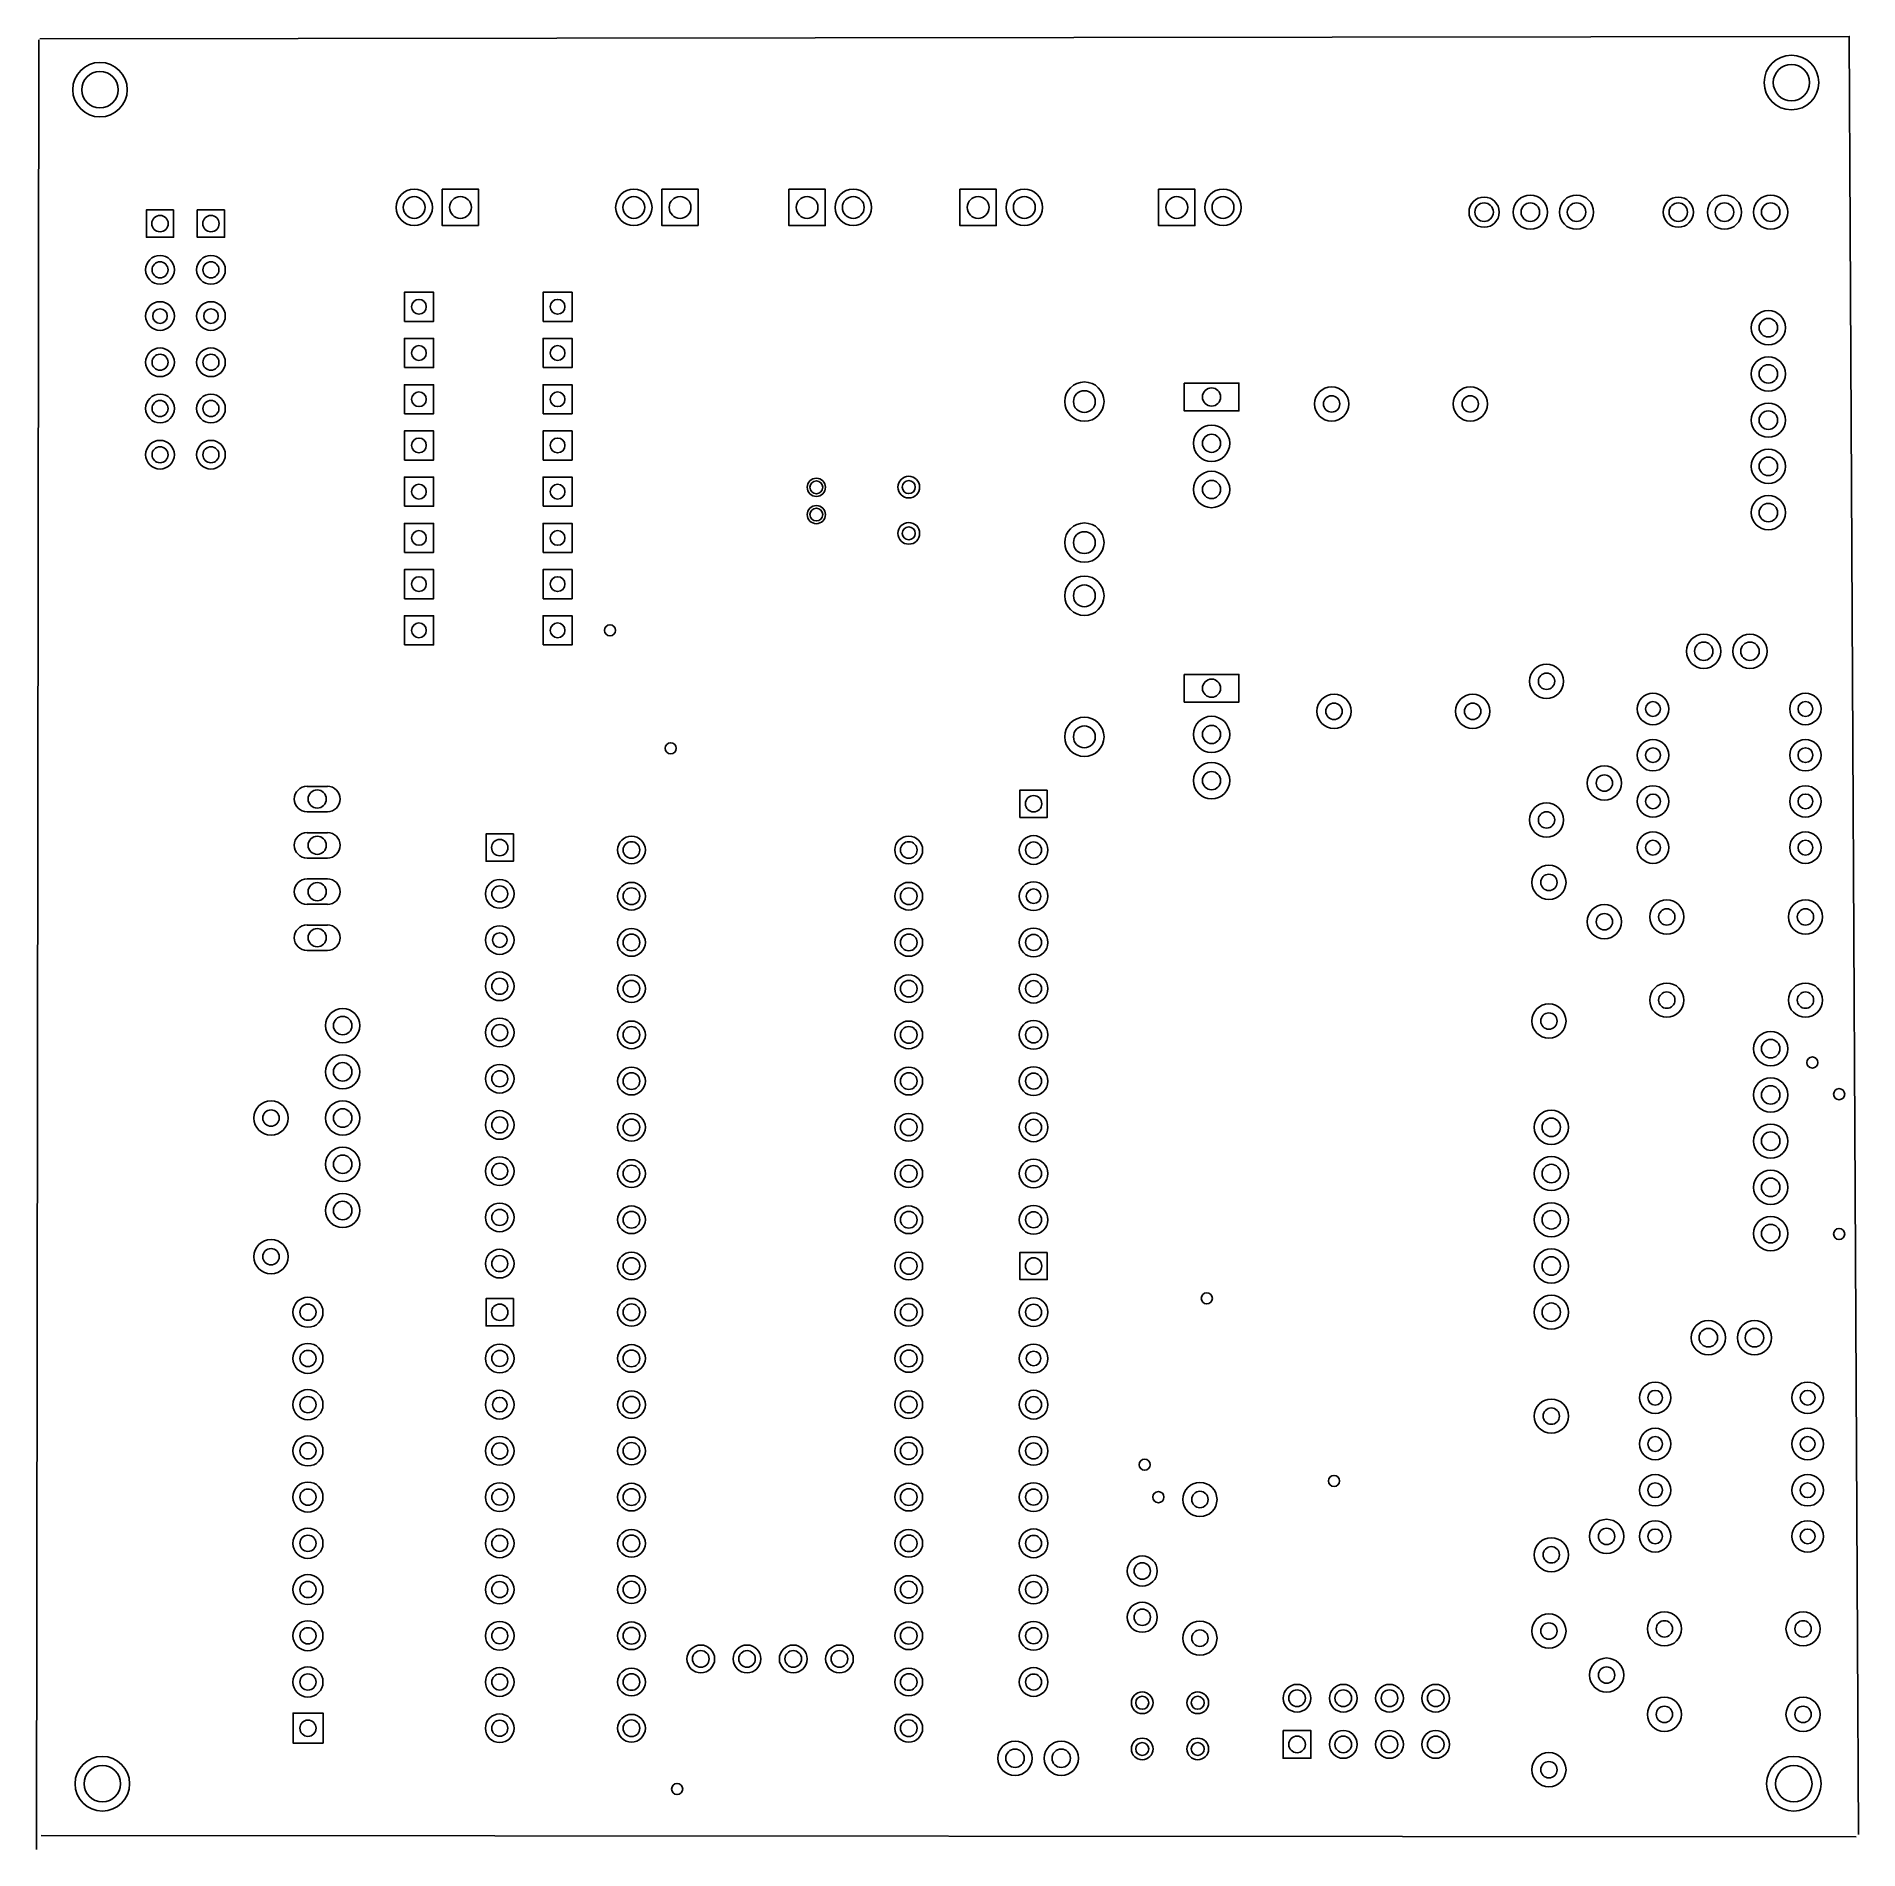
# Model space of a CAD drawing. Header units: millimetres. Extents: x 8 to 108, y -44 to 55.
import ezdxf

# ---------------------------------------------------------------- set-up
doc = ezdxf.new("R2010")
doc.units = ezdxf.units.MM

msp = doc.modelspace()

# ---------------------------------------------------------------- linework, layer by layer
for points in [[(8.51, 55.12), (107.95, 55.25), (108.46, -43.56)], [(8.32, -44.39), (8.45, 55.05)], [(108.33, -43.69), (8.57, -43.62)]]:
    msp.add_lwpolyline(points)
for points in [[(32.62, 44.85), (30.62, 44.85), (30.62, 46.85), (32.62, 46.85)], [(44.69, 44.85), (42.69, 44.85), (42.69, 46.85), (44.69, 46.85)], [(49.67, 46.85), (51.67, 46.85), (51.67, 44.85), (49.67, 44.85)], [(59.07, 46.85), (61.07, 46.85), (61.07, 44.85), (59.07, 44.85)], [(69.99, 46.85), (71.99, 46.85), (71.99, 44.85), (69.99, 44.85)], [(15.86, 45.71), (15.86, 44.21), (14.36, 44.21), (14.36, 45.71)], [(18.66, 45.71), (18.66, 44.21), (17.16, 44.21), (17.16, 45.71)], [(14.32, 42.42), (14.32, 42.42)], [(15.9, 42.42), (15.9, 42.42)], [(17.12, 42.42), (17.12, 42.42)], [(18.7, 42.42), (18.7, 42.42)], [(28.54, 39.59), (28.54, 41.19), (30.14, 41.19), (30.14, 39.59)], [(36.16, 39.59), (36.16, 41.19), (37.76, 41.19), (37.76, 39.59)], [(14.32, 39.88), (14.32, 39.88)], [(15.9, 39.88), (15.9, 39.88)], [(17.12, 39.88), (17.12, 39.88)], [(18.7, 39.88), (18.7, 39.88)], [(28.54, 37.05), (28.54, 38.65), (30.14, 38.65), (30.14, 37.05)], [(36.16, 37.05), (36.16, 38.65), (37.76, 38.65), (37.76, 37.05)], [(14.32, 37.34), (14.32, 37.34)], [(15.9, 37.34), (15.9, 37.34)], [(17.12, 37.34), (17.12, 37.34)], [(18.7, 37.34), (18.7, 37.34)], [(28.54, 34.51), (28.54, 36.11), (30.14, 36.11), (30.14, 34.51)], [(36.16, 34.51), (36.16, 36.11), (37.76, 36.11), (37.76, 34.51)], [(71.4, 36.2), (74.4, 36.2), (74.4, 34.67), (71.4, 34.67)], [(14.32, 34.8), (14.32, 34.8)], [(15.9, 34.8), (15.9, 34.8)], [(17.12, 34.8), (17.12, 34.8)], [(18.7, 34.8), (18.7, 34.8)], [(28.54, 31.97), (28.54, 33.57), (30.14, 33.57), (30.14, 31.97)], [(36.16, 31.97), (36.16, 33.57), (37.76, 33.57), (37.76, 31.97)], [(14.32, 32.26), (14.32, 32.26)], [(15.9, 32.26), (15.9, 32.26)], [(17.12, 32.26), (17.12, 32.26)], [(18.7, 32.26), (18.7, 32.26)], [(28.54, 29.43), (28.54, 31.03), (30.14, 31.03), (30.14, 29.43)], [(36.16, 29.43), (36.16, 31.03), (37.76, 31.03), (37.76, 29.43)], [(28.54, 26.89), (28.54, 28.49), (30.14, 28.49), (30.14, 26.89)], [(36.16, 26.89), (36.16, 28.49), (37.76, 28.49), (37.76, 26.89)], [(28.54, 24.35), (28.54, 25.95), (30.14, 25.95), (30.14, 24.35)], [(36.16, 24.35), (36.16, 25.95), (37.76, 25.95), (37.76, 24.35)], [(28.54, 21.81), (28.54, 23.41), (30.14, 23.41), (30.14, 21.81)], [(36.16, 21.81), (36.16, 23.41), (37.76, 23.41), (37.76, 21.81)], [(71.4, 20.19), (74.4, 20.19), (74.4, 18.67), (71.4, 18.67)], [(24.31, 14.03), (23.19, 14.03)], [(63.87, 13.83), (63.87, 12.33), (62.37, 12.33), (62.37, 13.83)], [(24.31, 12.64), (23.19, 12.64)], [(24.31, 11.49), (23.19, 11.49)], [(34.53, 11.42), (34.53, 9.92), (33.03, 9.92), (33.03, 11.42)], [(24.31, 10.1), (23.19, 10.1)], [(62.33, 10.54), (62.33, 10.54)], [(63.91, 10.54), (63.91, 10.54)], [(24.31, 8.95), (23.19, 8.95)], [(32.99, 8.13), (32.99, 8.13)], [(34.57, 8.13), (34.57, 8.13)], [(24.31, 7.56), (23.19, 7.56)], [(62.33, 8), (62.33, 8)], [(63.91, 8), (63.91, 8)], [(24.31, 6.41), (23.19, 6.41)], [(24.31, 5.02), (23.19, 5.02)], [(32.99, 5.59), (32.99, 5.59)], [(34.57, 5.59), (34.57, 5.59)], [(62.33, 5.46), (62.33, 5.46)], [(63.91, 5.46), (63.91, 5.46)], [(32.99, 3.05), (32.99, 3.05)], [(34.57, 3.05), (34.57, 3.05)], [(62.33, 2.92), (62.33, 2.92)], [(63.91, 2.92), (63.91, 2.92)], [(32.99, 0.51), (32.99, 0.51)], [(34.57, 0.51), (34.57, 0.51)], [(62.33, 0.38), (62.33, 0.38)], [(63.91, 0.38), (63.91, 0.38)], [(32.99, -2.03), (32.99, -2.03)], [(34.57, -2.03), (34.57, -2.03)], [(62.33, -2.16), (62.33, -2.16)], [(63.91, -2.16), (63.91, -2.16)], [(32.99, -4.57), (32.99, -4.57)], [(34.57, -4.57), (34.57, -4.57)], [(62.33, -4.7), (62.33, -4.7)], [(63.91, -4.7), (63.91, -4.7)], [(32.99, -7.11), (32.99, -7.11)], [(34.57, -7.11), (34.57, -7.11)], [(62.33, -7.24), (62.33, -7.24)], [(63.91, -7.24), (63.91, -7.24)], [(32.99, -9.65), (32.99, -9.65)], [(34.57, -9.65), (34.57, -9.65)], [(62.33, -9.78), (62.33, -9.78)], [(63.91, -9.78), (63.91, -9.78)], [(63.87, -11.57), (63.87, -13.07), (62.37, -13.07), (62.37, -11.57)], [(32.99, -12.19), (32.99, -12.19)], [(34.57, -12.19), (34.57, -12.19)], [(34.53, -14.11), (34.53, -15.61), (33.03, -15.61), (33.03, -14.11)], [(62.33, -14.86), (62.33, -14.86)], [(63.91, -14.86), (63.91, -14.86)], [(32.99, -17.4), (32.99, -17.4)], [(34.57, -17.4), (34.57, -17.4)], [(62.33, -17.4), (62.33, -17.4)], [(63.91, -17.4), (63.91, -17.4)], [(32.99, -19.94), (32.99, -19.94)], [(34.57, -19.94), (34.57, -19.94)], [(62.33, -19.94), (62.33, -19.94)], [(63.91, -19.94), (63.91, -19.94)], [(32.99, -22.48), (32.99, -22.48)], [(34.57, -22.48), (34.57, -22.48)], [(62.33, -22.48), (62.33, -22.48)], [(63.91, -22.48), (63.91, -22.48)], [(32.99, -25.02), (32.99, -25.02)], [(34.57, -25.02), (34.57, -25.02)], [(62.33, -25.02), (62.33, -25.02)], [(63.91, -25.02), (63.91, -25.02)], [(32.99, -27.56), (32.99, -27.56)], [(34.57, -27.56), (34.57, -27.56)], [(62.33, -27.56), (62.33, -27.56)], [(63.91, -27.56), (63.91, -27.56)], [(32.99, -30.1), (32.99, -30.1)], [(34.57, -30.1), (34.57, -30.1)], [(62.33, -30.1), (62.33, -30.1)], [(63.91, -30.1), (63.91, -30.1)], [(32.99, -32.64), (32.99, -32.64)], [(34.57, -32.64), (34.57, -32.64)], [(62.33, -32.64), (62.33, -32.64)], [(63.91, -32.64), (63.91, -32.64)], [(32.99, -35.18), (32.99, -35.18)], [(34.57, -35.18), (34.57, -35.18)], [(62.33, -35.18), (62.33, -35.18)], [(63.91, -35.18), (63.91, -35.18)], [(24.07, -38.54), (22.42, -38.54), (22.42, -36.89), (24.07, -36.89)], [(32.99, -37.72), (32.99, -37.72)], [(34.57, -37.72), (34.57, -37.72)], [(76.83, -37.85), (78.36, -37.85), (78.36, -39.37), (76.83, -39.37)]]:
    msp.add_lwpolyline(points, close=True)
for centre, radius in [((104.77, 52.71), 1.5), ((11.81, 52.32), 1.5), ((11.81, 52.32), 1), ((104.77, 52.71), 1), ((29.08, 45.85), 1), ((29.08, 45.85), 0.6), ((31.62, 45.85), 0.6), ((41.15, 45.85), 1), ((41.15, 45.85), 0.6), ((43.69, 45.85), 0.6), ((50.67, 45.85), 0.6), ((53.21, 45.85), 1), ((53.21, 45.85), 0.6), ((60.07, 45.85), 0.6), ((62.61, 45.85), 1), ((62.61, 45.85), 0.6), ((70.99, 45.85), 0.6), ((73.53, 45.85), 1), ((73.53, 45.85), 0.6), ((87.88, 45.59), 0.83), ((87.88, 45.59), 0.508), ((90.42, 45.59), 0.94), ((90.42, 45.59), 0.508), ((92.96, 45.59), 0.94), ((92.96, 45.59), 0.508), ((98.55, 45.59), 0.83), ((98.55, 45.59), 0.508), ((101.09, 45.59), 0.94), ((101.09, 45.59), 0.508), ((103.63, 45.59), 0.94), ((103.63, 45.59), 0.508), ((15.11, 44.96), 0.45), ((17.91, 44.96), 0.45), ((15.11, 42.42), 0.44), ((17.91, 42.42), 0.44), ((15.11, 39.88), 0.4), ((17.91, 39.88), 0.4), ((29.34, 40.39), 0.406), ((36.96, 40.39), 0.406), ((103.5, 39.24), 0.94), ((103.5, 39.24), 0.508), ((29.34, 37.85), 0.406), ((36.96, 37.85), 0.406), ((15.11, 37.34), 0.44), ((17.91, 37.34), 0.44), ((103.5, 36.7), 0.94), ((103.5, 36.7), 0.508), ((65.91, 35.18), 1.08), ((15.11, 34.8), 0.44), ((17.91, 34.8), 0.44), ((29.34, 35.31), 0.406), ((36.96, 35.31), 0.406), ((65.91, 35.18), 0.6), ((72.9, 35.43), 0.5), ((79.5, 35.05), 0.94), ((79.5, 35.05), 0.45), ((87.12, 35.05), 0.94), ((87.12, 35.05), 0.45), ((103.5, 34.16), 0.94), ((103.5, 34.16), 0.508), ((29.34, 32.77), 0.406), ((36.96, 32.77), 0.406), ((72.9, 32.89), 1), ((72.9, 32.89), 0.5), ((15.11, 32.26), 0.44), ((17.91, 32.26), 0.44), ((103.5, 31.62), 0.94), ((103.5, 31.62), 0.508), ((56.26, 30.48), 0.597), ((72.9, 30.35), 1), ((29.34, 30.23), 0.406), ((36.96, 30.23), 0.406), ((51.18, 30.47), 0.5), ((51.18, 30.47), 0.35), ((56.26, 30.48), 0.356), ((72.9, 30.35), 0.5), ((51.18, 28.97), 0.5), ((51.18, 28.97), 0.35), ((103.5, 29.08), 0.94), ((103.5, 29.08), 0.508), ((29.34, 27.69), 0.406), ((36.96, 27.69), 0.406), ((56.26, 27.94), 0.597), ((56.26, 27.94), 0.356), ((65.91, 27.43), 1.08), ((65.91, 27.43), 0.6), ((29.34, 25.15), 0.406), ((36.96, 25.15), 0.406), ((65.91, 24.51), 1.08), ((65.91, 24.51), 0.6), ((29.34, 22.61), 0.406), ((36.96, 22.61), 0.406), ((39.84, 22.61), 0.305), ((99.95, 21.46), 0.94), ((102.49, 21.46), 0.94), ((99.95, 21.46), 0.508), ((102.49, 21.46), 0.508), ((91.31, 19.81), 0.94), ((91.31, 19.81), 0.45), ((72.9, 19.43), 0.5), ((79.63, 18.16), 0.94), ((87.25, 18.16), 0.94), ((97.16, 18.29), 0.864), ((105.54, 18.29), 0.864), ((79.63, 18.16), 0.45), ((87.25, 18.16), 0.45), ((97.16, 18.29), 0.406), ((105.54, 18.29), 0.406), ((65.91, 16.76), 1.08), ((65.91, 16.76), 0.6), ((72.9, 16.89), 1), ((72.9, 16.89), 0.5), ((43.18, 16.13), 0.305), ((97.16, 15.75), 0.864), ((97.16, 15.75), 0.406), ((105.54, 15.75), 0.864), ((105.54, 15.75), 0.406), ((72.9, 14.35), 1), ((94.49, 14.22), 0.94), ((72.9, 14.35), 0.5), ((94.49, 14.22), 0.45), ((97.16, 13.21), 0.864), ((105.54, 13.21), 0.864), ((23.75, 13.34), 0.5), ((63.12, 13.08), 0.45), ((91.31, 12.19), 0.94), ((97.16, 13.21), 0.406), ((105.54, 13.21), 0.406), ((91.31, 12.19), 0.45), ((23.75, 10.8), 0.5), ((33.78, 10.67), 0.45), ((41.02, 10.54), 0.762), ((56.26, 10.54), 0.762), ((97.16, 10.67), 0.864), ((97.16, 10.67), 0.406), ((105.54, 10.67), 0.864), ((105.54, 10.67), 0.406), ((41.02, 10.54), 0.457), ((56.26, 10.54), 0.457), ((63.12, 10.54), 0.44), ((91.44, 8.76), 0.94), ((91.44, 8.76), 0.45), ((23.75, 8.25), 0.5), ((33.78, 8.13), 0.44), ((41.02, 8), 0.762), ((41.02, 8), 0.457), ((56.26, 8), 0.762), ((56.26, 8), 0.457), ((63.12, 8), 0.4), ((94.49, 6.6), 0.94), ((94.49, 6.6), 0.45), ((97.92, 6.86), 0.94), ((97.92, 6.86), 0.45), ((105.54, 6.86), 0.94), ((105.54, 6.86), 0.45), ((23.75, 5.72), 0.5), ((41.02, 5.46), 0.762), ((56.26, 5.46), 0.762), ((33.78, 5.59), 0.4), ((41.02, 5.46), 0.457), ((56.26, 5.46), 0.457), ((63.12, 5.46), 0.44), ((33.78, 3.05), 0.44), ((41.02, 2.92), 0.762), ((41.02, 2.92), 0.457), ((56.26, 2.92), 0.762), ((56.26, 2.92), 0.457), ((63.12, 2.92), 0.44), ((97.92, 2.29), 0.94), ((105.54, 2.29), 0.94), ((91.44, 1.14), 0.94), ((97.92, 2.29), 0.45), ((105.54, 2.29), 0.45), ((25.15, 0.89), 0.94), ((25.15, 0.89), 0.508), ((41.02, 0.38), 0.762), ((56.26, 0.38), 0.762), ((91.44, 1.14), 0.45), ((33.78, 0.51), 0.44), ((41.02, 0.38), 0.457), ((56.26, 0.38), 0.457), ((63.12, 0.38), 0.44), ((103.63, -0.38), 0.94), ((103.63, -0.38), 0.508), ((25.15, -1.65), 0.94), ((105.92, -1.14), 0.305), ((25.15, -1.65), 0.508), ((33.78, -2.03), 0.44), ((41.02, -2.16), 0.762), ((41.02, -2.16), 0.457), ((56.26, -2.16), 0.762), ((56.26, -2.16), 0.457), ((63.12, -2.16), 0.44), ((103.63, -2.92), 0.94), ((103.63, -2.92), 0.508), ((107.39, -2.88), 0.305), ((21.21, -4.19), 0.94), ((21.21, -4.19), 0.45), ((25.15, -4.19), 0.94), ((25.15, -4.19), 0.508), ((41.02, -4.7), 0.762), ((56.26, -4.7), 0.762), ((91.57, -4.7), 0.94), ((33.78, -4.57), 0.44), ((41.02, -4.7), 0.457), ((56.26, -4.7), 0.457), ((63.12, -4.7), 0.44), ((91.57, -4.7), 0.508), ((103.63, -5.46), 0.94), ((103.63, -5.46), 0.508), ((25.15, -6.73), 0.94), ((25.15, -6.73), 0.508), ((33.78, -7.11), 0.44), ((41.02, -7.24), 0.762), ((41.02, -7.24), 0.457), ((56.26, -7.24), 0.762), ((56.26, -7.24), 0.457), ((63.12, -7.24), 0.44), ((91.57, -7.24), 0.94), ((91.57, -7.24), 0.508), ((103.63, -8), 0.94), ((103.63, -8), 0.508), ((25.15, -9.27), 0.94), ((25.15, -9.27), 0.508), ((91.57, -9.78), 0.94), ((33.78, -9.65), 0.44), ((41.02, -9.78), 0.762), ((41.02, -9.78), 0.457), ((56.26, -9.78), 0.762), ((56.26, -9.78), 0.457), ((63.12, -9.78), 0.44), ((91.57, -9.78), 0.508), ((103.63, -10.54), 0.94), ((21.21, -11.81), 0.94), ((103.63, -10.54), 0.508), ((107.39, -10.56), 0.305), ((21.21, -11.81), 0.45), ((33.78, -12.19), 0.44), ((41.02, -12.32), 0.762), ((41.02, -12.32), 0.457), ((56.26, -12.32), 0.762), ((56.26, -12.32), 0.457), ((63.12, -12.32), 0.45), ((91.57, -12.32), 0.94), ((91.57, -12.32), 0.508), ((72.64, -14.1), 0.305), ((91.57, -14.86), 0.94), ((23.24, -14.86), 0.826), ((23.24, -14.86), 0.445), ((33.78, -14.86), 0.45), ((41.02, -14.86), 0.762), ((41.02, -14.86), 0.457), ((56.26, -14.86), 0.762), ((56.26, -14.86), 0.457), ((63.12, -14.86), 0.44), ((91.57, -14.86), 0.508), ((100.2, -16.26), 0.94), ((100.2, -16.26), 0.508), ((102.74, -16.26), 0.94), ((102.74, -16.26), 0.508), ((23.24, -17.4), 0.826), ((23.24, -17.4), 0.445), ((33.78, -17.4), 0.44), ((41.02, -17.4), 0.762), ((41.02, -17.4), 0.457), ((56.26, -17.4), 0.762), ((56.26, -17.4), 0.457), ((63.12, -17.4), 0.4), ((97.28, -19.56), 0.864), ((105.66, -19.56), 0.864), ((23.24, -19.94), 0.826), ((23.24, -19.94), 0.445), ((33.78, -19.94), 0.4), ((41.02, -19.94), 0.762), ((41.02, -19.94), 0.457), ((56.26, -19.94), 0.762), ((56.26, -19.94), 0.457), ((63.12, -19.94), 0.44), ((91.57, -20.57), 0.94), ((97.28, -19.56), 0.406), ((105.66, -19.56), 0.406), ((91.57, -20.57), 0.45), ((23.24, -22.48), 0.826), ((41.02, -22.48), 0.762), ((41.02, -22.48), 0.457), ((56.26, -22.48), 0.762), ((56.26, -22.48), 0.457), ((97.28, -22.1), 0.864), ((97.28, -22.1), 0.406), ((105.66, -22.1), 0.864), ((105.66, -22.1), 0.406), ((23.24, -22.48), 0.445), ((33.78, -22.48), 0.44), ((63.12, -22.48), 0.44), ((69.22, -23.24), 0.305), ((79.63, -24.13), 0.305), ((97.28, -24.64), 0.864), ((105.66, -24.64), 0.864), ((23.24, -25.02), 0.826), ((23.24, -25.02), 0.445), ((33.78, -25.02), 0.44), ((41.02, -25.02), 0.762), ((41.02, -25.02), 0.457), ((56.26, -25.02), 0.762), ((56.26, -25.02), 0.457), ((63.12, -25.02), 0.44), ((69.98, -25.02), 0.305), ((72.26, -25.15), 0.94), ((72.26, -25.15), 0.45), ((97.28, -24.64), 0.406), ((105.66, -24.64), 0.406), ((23.24, -27.56), 0.826), ((41.02, -27.56), 0.762), ((56.26, -27.56), 0.762), ((94.61, -27.18), 0.94), ((94.61, -27.18), 0.45), ((97.28, -27.18), 0.864), ((97.28, -27.18), 0.406), ((105.66, -27.18), 0.864), ((105.66, -27.18), 0.406), ((23.24, -27.56), 0.445), ((33.78, -27.56), 0.44), ((41.02, -27.56), 0.457), ((56.26, -27.56), 0.457), ((63.12, -27.56), 0.44), ((91.57, -28.19), 0.94), ((91.57, -28.19), 0.45), ((69.09, -29.08), 0.826), ((69.09, -29.08), 0.45), ((23.24, -30.1), 0.826), ((23.24, -30.1), 0.445), ((33.78, -30.1), 0.44), ((41.02, -30.1), 0.762), ((41.02, -30.1), 0.457), ((56.26, -30.1), 0.762), ((56.26, -30.1), 0.457), ((63.12, -30.1), 0.44), ((69.09, -31.62), 0.826), ((23.24, -32.64), 0.826), ((41.02, -32.64), 0.762), ((56.26, -32.64), 0.762), ((69.09, -31.62), 0.45), ((72.26, -32.77), 0.94), ((91.44, -32.38), 0.94), ((91.44, -32.38), 0.45), ((97.79, -32.26), 0.94), ((97.79, -32.26), 0.45), ((105.41, -32.26), 0.94), ((105.41, -32.26), 0.45), ((23.24, -32.64), 0.445), ((33.78, -32.64), 0.44), ((41.02, -32.64), 0.457), ((56.26, -32.64), 0.457), ((63.12, -32.64), 0.44), ((72.26, -32.77), 0.45), ((44.83, -33.91), 0.762), ((44.83, -33.91), 0.457), ((47.37, -33.91), 0.762), ((47.37, -33.91), 0.457), ((49.91, -33.91), 0.762), ((49.91, -33.91), 0.457), ((52.45, -33.91), 0.762), ((52.45, -33.91), 0.457), ((94.61, -34.8), 0.94), ((23.24, -35.18), 0.826), ((23.24, -35.18), 0.445), ((33.78, -35.18), 0.44), ((41.02, -35.18), 0.762), ((41.02, -35.18), 0.457), ((56.26, -35.18), 0.762), ((56.26, -35.18), 0.457), ((63.12, -35.18), 0.44), ((94.61, -34.8), 0.45), ((69.09, -36.32), 0.597), ((69.09, -36.32), 0.356), ((72.14, -36.32), 0.597), ((72.14, -36.32), 0.356), ((77.6, -36.07), 0.762), ((77.6, -36.07), 0.457), ((80.14, -36.07), 0.762), ((80.14, -36.07), 0.457), ((82.68, -36.07), 0.762), ((82.68, -36.07), 0.457), ((85.22, -36.07), 0.762), ((85.22, -36.07), 0.457), ((97.79, -36.96), 0.94), ((105.41, -36.96), 0.94), ((41.02, -37.72), 0.762), ((56.26, -37.72), 0.762), ((97.79, -36.96), 0.45), ((105.41, -36.96), 0.45), ((23.24, -37.72), 0.445), ((33.78, -37.72), 0.44), ((41.02, -37.72), 0.457), ((56.26, -37.72), 0.457), ((80.14, -38.61), 0.762), ((82.68, -38.61), 0.762), ((85.22, -38.61), 0.762), ((62.1, -39.37), 0.94), ((62.1, -39.37), 0.508), ((64.64, -39.37), 0.94), ((64.64, -39.37), 0.508), ((69.09, -38.86), 0.597), ((69.09, -38.86), 0.356), ((72.14, -38.86), 0.597), ((72.14, -38.86), 0.356), ((77.6, -38.61), 0.457), ((80.14, -38.61), 0.457), ((82.68, -38.61), 0.457), ((85.22, -38.61), 0.457), ((11.94, -40.77), 1.5), ((11.94, -40.77), 1), ((91.44, -40), 0.94), ((91.44, -40), 0.45), ((104.9, -40.77), 1.5), ((104.9, -40.77), 1), ((43.53, -41.06), 0.305)]:
    msp.add_circle(centre, radius)
for centre, radius, start, end in [((15.11, 42.42), 0.789, 360, 540), ((17.91, 42.42), 0.789, 360, 540), ((15.11, 42.42), 0.789, 540, 360), ((17.91, 42.42), 0.789, 540, 360), ((15.11, 39.88), 0.789, 360, 540), ((17.91, 39.88), 0.789, 360, 540), ((15.11, 39.88), 0.789, 540, 360), ((17.91, 39.88), 0.789, 540, 360), ((15.11, 37.34), 0.789, 360, 540), ((17.91, 37.34), 0.789, 360, 540), ((15.11, 37.34), 0.789, 540, 360), ((17.91, 37.34), 0.789, 540, 360), ((15.11, 34.8), 0.789, 360, 540), ((17.91, 34.8), 0.789, 360, 540), ((15.11, 34.8), 0.789, 540, 360), ((17.91, 34.8), 0.789, 540, 360), ((15.11, 32.26), 0.789, 360, 540), ((17.91, 32.26), 0.789, 360, 540), ((15.11, 32.26), 0.789, 540, 360), ((17.91, 32.26), 0.789, 540, 360), ((23.19, 13.34), 0.7, 90, 270), ((24.31, 13.34), 0.7, 270, 90), ((23.19, 10.8), 0.7, 90, 270), ((24.31, 10.8), 0.7, 270, 90), ((63.12, 10.54), 0.789, 360, 540), ((63.12, 10.54), 0.789, 540, 360), ((23.19, 8.25), 0.7, 90, 270), ((24.31, 8.25), 0.7, 270, 90), ((33.78, 8.13), 0.789, 360, 540), ((33.78, 8.13), 0.789, 540, 360), ((63.12, 8), 0.789, 360, 540), ((63.12, 8), 0.789, 540, 360), ((23.19, 5.72), 0.7, 90, 270), ((24.31, 5.72), 0.7, 270, 90), ((33.78, 5.59), 0.789, 360, 540), ((63.12, 5.46), 0.789, 360, 540), ((33.78, 5.59), 0.789, 540, 360), ((63.12, 5.46), 0.789, 540, 360), ((33.78, 3.05), 0.789, 360, 540), ((33.78, 3.05), 0.789, 540, 360), ((63.12, 2.92), 0.789, 360, 540), ((63.12, 2.92), 0.789, 540, 360), ((33.78, 0.51), 0.789, 360, 540), ((63.12, 0.38), 0.789, 360, 540), ((33.78, 0.51), 0.789, 540, 360), ((63.12, 0.38), 0.789, 540, 360), ((33.78, -2.03), 0.789, 360, 540), ((63.12, -2.16), 0.789, 360, 540), ((33.78, -2.03), 0.789, 540, 360), ((63.12, -2.16), 0.789, 540, 360), ((33.78, -4.57), 0.789, 360, 540), ((63.12, -4.7), 0.789, 360, 540), ((33.78, -4.57), 0.789, 540, 360), ((63.12, -4.7), 0.789, 540, 360), ((33.78, -7.11), 0.789, 360, 540), ((63.12, -7.24), 0.789, 360, 540), ((33.78, -7.11), 0.789, 540, 360), ((63.12, -7.24), 0.789, 540, 360), ((33.78, -9.65), 0.789, 360, 540), ((63.12, -9.78), 0.789, 360, 540), ((33.78, -9.65), 0.789, 540, 360), ((63.12, -9.78), 0.789, 540, 360), ((33.78, -12.19), 0.789, 360, 540), ((33.78, -12.19), 0.789, 540, 360), ((63.12, -14.86), 0.789, 360, 540), ((63.12, -14.86), 0.789, 540, 360), ((33.78, -17.4), 0.789, 360, 540), ((63.12, -17.4), 0.789, 360, 540), ((33.78, -17.4), 0.789, 540, 360), ((63.12, -17.4), 0.789, 540, 360), ((33.78, -19.94), 0.789, 360, 540), ((33.78, -19.94), 0.789, 540, 360), ((63.12, -19.94), 0.789, 360, 540), ((63.12, -19.94), 0.789, 540, 360), ((33.78, -22.48), 0.789, 360, 540), ((63.12, -22.48), 0.789, 360, 540), ((33.78, -22.48), 0.789, 540, 360), ((63.12, -22.48), 0.789, 540, 360), ((33.78, -25.02), 0.789, 360, 540), ((33.78, -25.02), 0.789, 540, 360), ((63.12, -25.02), 0.789, 360, 540), ((63.12, -25.02), 0.789, 540, 360), ((33.78, -27.56), 0.789, 360, 540), ((63.12, -27.56), 0.789, 360, 540), ((33.78, -27.56), 0.789, 540, 360), ((63.12, -27.56), 0.789, 540, 360), ((33.78, -30.1), 0.789, 360, 540), ((63.12, -30.1), 0.789, 360, 540), ((33.78, -30.1), 0.789, 540, 360), ((63.12, -30.1), 0.789, 540, 360), ((33.78, -32.64), 0.789, 360, 540), ((63.12, -32.64), 0.789, 360, 540), ((33.78, -32.64), 0.789, 540, 360), ((63.12, -32.64), 0.789, 540, 360), ((33.78, -35.18), 0.789, 360, 540), ((63.12, -35.18), 0.789, 360, 540), ((33.78, -35.18), 0.789, 540, 360), ((63.12, -35.18), 0.789, 540, 360), ((33.78, -37.72), 0.789, 360, 540), ((33.78, -37.72), 0.789, 540, 360)]:
    msp.add_arc(centre, radius, start, end)

doc.saveas('drawing.dxf')
